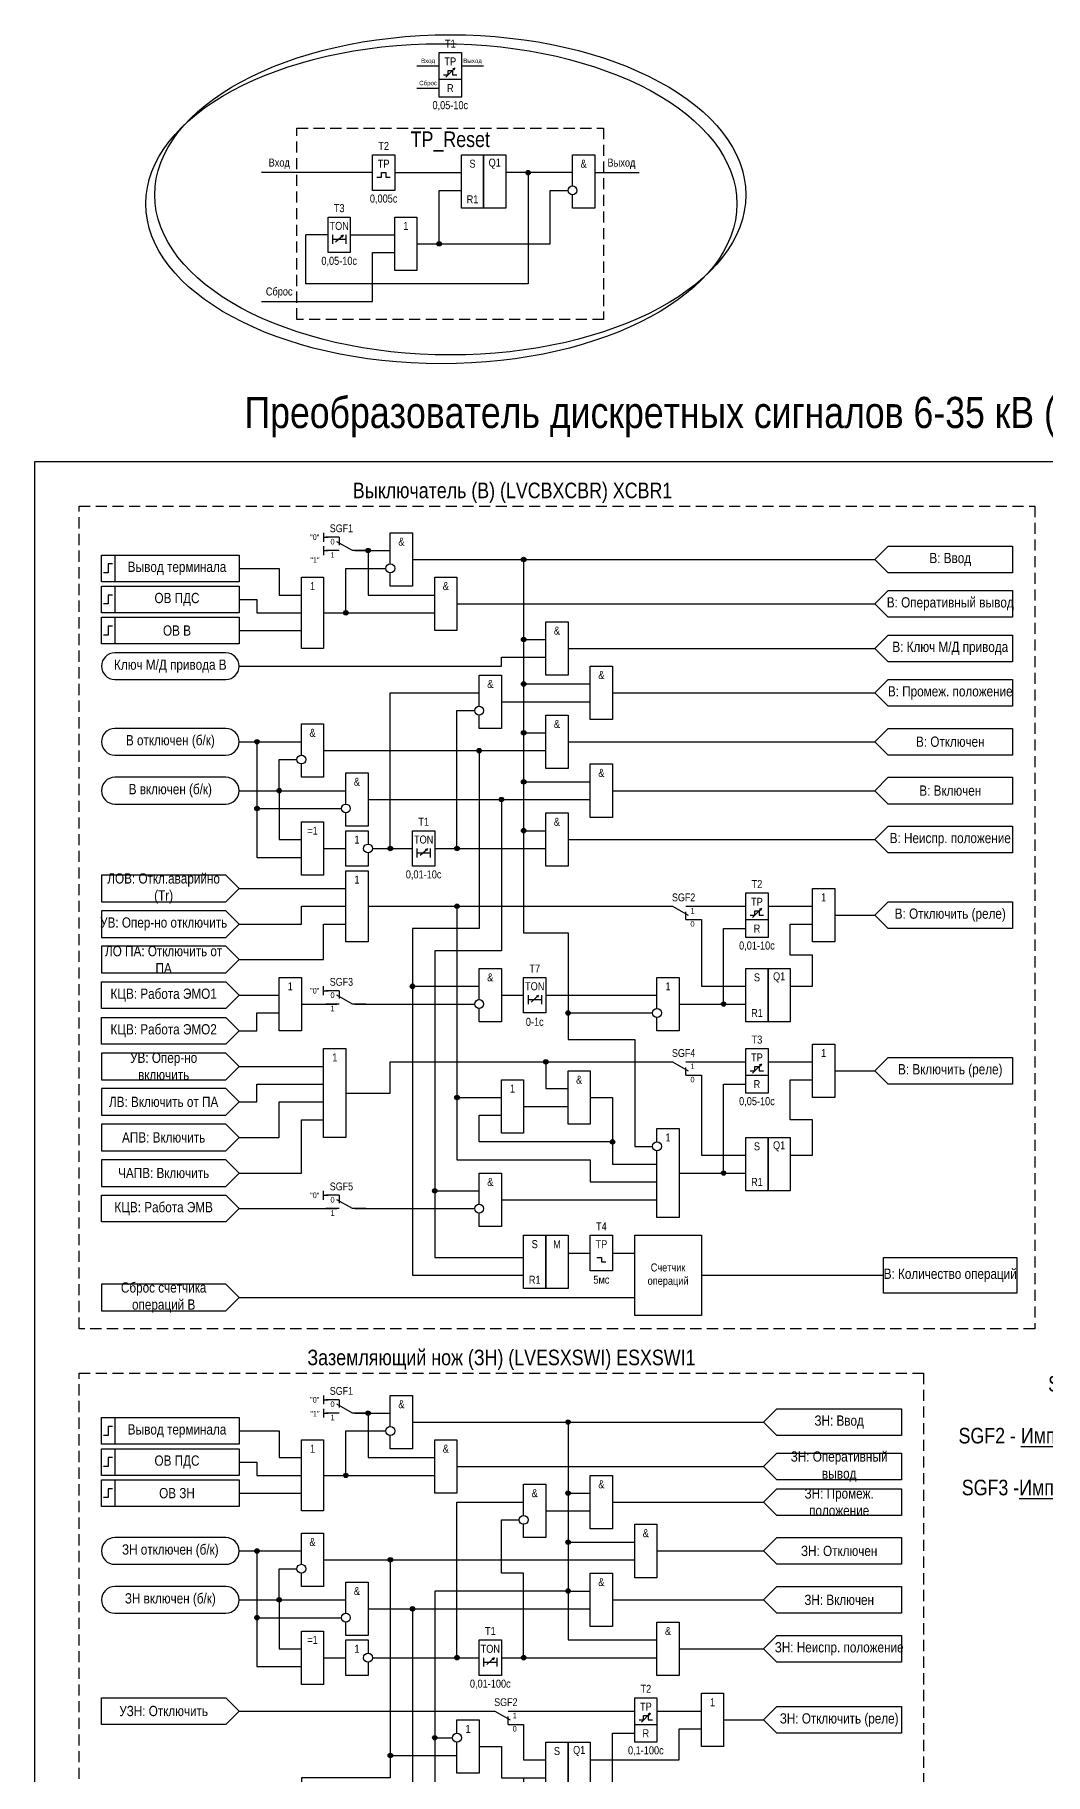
# Model space of a CAD drawing. Header units: millimetres. Extents: x -7300 to 495, y 0 to 1179.
# Drawn here: x -6825 to -6597.6, y 589.8 to 981 of the extents above; entities that cross this region are included whole.
import ezdxf
from ezdxf.enums import TextEntityAlignment as Align

# ---------------------------------------------------------------- set-up
doc = ezdxf.new("R2010")
doc.units = ezdxf.units.MM
doc.linetypes.add('штриховая2', pattern=[0.375, 0.25, -0.125])
doc.layers.add('TEXT', color=7, linetype='Continuous', lineweight=25)
doc.layers.add('Основная', color=7, linetype='Continuous')
doc.styles.add('2.5_Gost_RD', font='ARIALN.TTF', dxfattribs={"height": 2.5})
doc.styles.add('3.5_Gost_RD', font='ARIALN.TTF', dxfattribs={"height": 3.5})
doc.styles.add('Вывод', font='ARIALN.TTF', dxfattribs={"height": 2.5})
doc.styles.add('Компонент', font='ARIALN.TTF', dxfattribs={"height": 3.5})

# ---------------------------------------------------------------- blocks, each defined once
blk = doc.blocks.new('Точка')
at = {"ltscale": 100}
h = blk.add_hatch(color=256, dxfattribs=at)
h.dxf.hatch_style = 1
edge = h.paths.add_edge_path()
edge.add_arc((0, 0), 0.5, 0, 360)
blk.add_circle((0, 0), 0.5, dxfattribs=at)
blk = doc.blocks.new('*U958')
at = {"layer": 'Основная', "color": 0}
blk.add_line((0, 0), (7, 4), dxfattribs=at)
at = {"layer": 'Основная', "ltscale": 0.35}
blk.add_line((6, 6), (6, 2.5), dxfattribs=at)
blk = doc.blocks.new('*U985')
at = {"layer": 'Основная', "color": 0}
for p, q in [((-3, 6), (-9, 6)), ((-3, 0), (-9, 0)), ((9, 0), (3, 0))]:
    blk.add_line(p, q, dxfattribs=at)
at = {"layer": 'Основная', "ltscale": 0.25, "xscale": -1}
blk.add_blockref('*U958', (3, 0), dxfattribs=at)
at = {"layer": 'Основная'}
for tag, height, style, p in [('ОУ', 3.5, 'Компонент', (-2, 10)), ('В1', 2.5, 'Вывод', (-14, 6)), ('В2', 2.5, 'Вывод', (-6, 4)), ('В3', 2.5, 'Вывод', (-6, -2))]:
    blk.add_attdef(tag, text='', height=height, dxfattribs=dict(at, style=style)).set_placement(p, align=Align.MIDDLE_CENTER)
blk = doc.blocks.new('*U1049')
at = {"layer": 'Основная', "color": 0}
for p, q in [((-9, 0), (-3, 0)), ((3, 6), (9, 6)), ((3, 0), (9, 0))]:
    blk.add_line(p, q, dxfattribs=at)
at = {"layer": 'Основная', "ltscale": 0.25}
blk.add_blockref('*U958', (-3, 0), dxfattribs=at)
at = {"layer": 'Основная'}
for tag, height, style, p in [('В2', 2.5, 'Вывод', (6, 8)), ('В3', 2.5, 'Вывод', (6, 2)), ('В1', 2.5, 'Вывод', (14, 6)), ('ОУ', 3.5, 'Компонент', (2, -4))]:
    blk.add_attdef(tag, text='', height=height, dxfattribs=dict(at, style=style)).set_placement(p, align=Align.MIDDLE_CENTER)
blk = doc.blocks.new('*U1050')
at = {"layer": 'Основная', "color": 0}
for p, q in [((-9, 0), (-3, 0)), ((3, 6), (9, 6)), ((3, 0), (9, 0))]:
    blk.add_line(p, q, dxfattribs=at)
at = {"layer": 'Основная', "ltscale": 0.25}
blk.add_blockref('*U958', (-3, 0), dxfattribs=at)
at = {"layer": 'Основная'}
for tag, height, style, p in [('В2', 2.5, 'Вывод', (6, 8)), ('В3', 2.5, 'Вывод', (6, 2)), ('В1', 2.5, 'Вывод', (14, 6)), ('ОУ', 3.5, 'Компонент', (2, -4))]:
    blk.add_attdef(tag, text='', height=height, dxfattribs=dict(at, style=style)).set_placement(p, align=Align.MIDDLE_CENTER)

msp = doc.modelspace()

# ---------------------------------------------------------------- linework, layer by layer
at = {"ltscale": 100}
for p, q in [((-6732.5, 971.5), (-6730.5, 973.5)), ((-6730.5, 973.5), (-6731.01, 973.25)), ((-6730.5, 973.5), (-6730.74, 973.02)), ((-6729, 974), (-6724, 974)), ((-6749, 950), (-6774, 950)), ((-6744, 950), (-6729, 950)), ((-6704, 950), (-6719, 950)), ((-6714, 950), (-6714, 925)), ((-6699, 950), (-6689, 950)), ((-6734, 934), (-6734, 946)), ((-6734, 946), (-6729, 946)), ((-6709, 934), (-6709, 946)), ((-6709, 946), (-6705, 946)), ((-6759, 936), (-6764, 936)), ((-6764, 925), (-6764, 936)), ((-6754, 936), (-6754, 936)), ((-6754, 936), (-6744, 936)), ((-6739, 934), (-6709, 934)), ((-6714, 925), (-6764, 925)), ((-6760, 869), (-6760, 867)), ((-6760, 868), (-6759, 868)), ((-6760, 866), (-6760, 864)), ((-6760, 865), (-6759, 865)), ((-6735, 855), (-6735, 855)), ((-6765, 851), (-6765, 851)), ((-6710, 845), (-6710, 845)), ((-6700, 835), (-6700, 835)), ((-6710, 824), (-6710, 824)), ((-6700, 813), (-6700, 813)), ((-6710, 802), (-6710, 802)), ((-6735, 798), (-6735, 798)), ((-6663.5, 782.5), (-6661.5, 784.5)), ((-6661.5, 784.5), (-6662.01, 784.25)), ((-6661.5, 784.5), (-6661.74, 784.02)), ((-6760, 765), (-6760, 767)), ((-6760, 766), (-6759, 766)), ((-6710, 765), (-6710, 765)), ((-6663.5, 747.5), (-6661.5, 749.5)), ((-6661.5, 749.5), (-6662.01, 749.25)), ((-6661.5, 749.5), (-6661.74, 749.02)), ((-6760, 719), (-6760, 721)), ((-6760, 720), (-6759, 720)), ((-6779, 717), (-6757, 717)), ((-6753, 717), (-6726, 717)), ((-6760, 675), (-6760, 673)), ((-6760, 674), (-6759, 674)), ((-6760, 672), (-6760, 670)), ((-6760, 671), (-6759, 671)), ((-6735, 661), (-6735, 661)), ((-6765, 657), (-6765, 657)), ((-6720, 616), (-6720, 616)), ((-6688.5, 601.5), (-6686.5, 603.5)), ((-6686.5, 603.5), (-6687.01, 603.25)), ((-6686.5, 603.5), (-6686.74, 603.02))]:
    msp.add_line(p, q, dxfattribs=at)
at = {"color": 3, "ltscale": 100}
msp.add_line((-6739, 969), (-6734, 969), dxfattribs=at)
at = {"color": 7, "ltscale": 100}
for p, q in [((-6757.3, 934.46), (-6755.63, 935.95)), ((-6755.63, 935.95), (-6756.15, 935.73)), ((-6755.63, 935.95), (-6755.89, 935.48)), ((-6738.3, 796.46), (-6736.63, 797.95)), ((-6736.63, 797.95), (-6737.15, 797.73)), ((-6736.63, 797.95), (-6736.89, 797.48)), ((-6713.3, 763.46), (-6711.63, 764.95)), ((-6711.63, 764.95), (-6712.15, 764.73)), ((-6711.63, 764.95), (-6711.89, 764.48)), ((-6723.3, 614.46), (-6721.63, 615.95)), ((-6721.63, 615.95), (-6722.15, 615.73)), ((-6721.63, 615.95), (-6721.89, 615.48))]:
    msp.add_line(p, q, dxfattribs=at)
at = {"color": 6, "ltscale": 100}
msp.add_line((-6697.5, 705), (-6696.5, 705), dxfattribs=at)
at = {"ltscale": 100}
for points in [[(-6734, 977), (-6729, 977), (-6729, 967), (-6734, 967)], [(-6734, 971), (-6729, 971), (-6729, 967), (-6734, 967)], [(-6749, 954), (-6744, 954), (-6744, 946), (-6749, 946)], [(-6729, 954), (-6724, 954), (-6724, 942), (-6729, 942)], [(-6724, 954), (-6719, 954), (-6719, 942), (-6724, 942)], [(-6759, 940), (-6754, 940), (-6754, 932), (-6759, 932)], [(-6744, 940), (-6739, 940), (-6739, 928), (-6744, 928)], [(-6810, 864), (-6807, 864), (-6807, 858), (-6810, 858)], [(-6810, 864), (-6779, 864), (-6779, 858), (-6810, 858)], [(-6810, 857), (-6807, 857), (-6807, 851), (-6810, 851)], [(-6810, 857), (-6779, 857), (-6779, 851), (-6810, 851)], [(-6765, 859), (-6760, 859), (-6760, 843), (-6765, 843)], [(-6735, 859), (-6730, 859), (-6730, 847), (-6735, 847)], [(-6810, 850), (-6807, 850), (-6807, 844), (-6810, 844)], [(-6810, 850), (-6779, 850), (-6779, 844), (-6810, 844)], [(-6710, 849), (-6705, 849), (-6705, 837), (-6710, 837)], [(-6700, 839), (-6695, 839), (-6695, 827), (-6700, 827)], [(-6710, 828), (-6705, 828), (-6705, 816), (-6710, 816)], [(-6700, 817), (-6695, 817), (-6695, 805), (-6700, 805)], [(-6710, 806), (-6705, 806), (-6705, 794), (-6710, 794)], [(-6765, 804), (-6760, 804), (-6760, 792), (-6765, 792)], [(-6740, 802), (-6735, 802), (-6735, 794), (-6740, 794)], [(-6810, 792), (-6810, 786), (-6782, 786), (-6779, 789), (-6782, 792)], [(-6755, 793), (-6750, 793), (-6750, 777), (-6755, 777)], [(-6665, 788), (-6660, 788), (-6660, 778), (-6665, 778)], [(-6650, 789), (-6645, 789), (-6645, 777), (-6650, 777)], [(-6810, 784), (-6810, 778), (-6782, 778), (-6779, 781), (-6782, 784)], [(-6665, 782), (-6660, 782), (-6660, 778), (-6665, 778)], [(-6810, 776), (-6810, 770), (-6782, 770), (-6779, 773), (-6782, 776)], [(-6665, 771), (-6660, 771), (-6660, 759), (-6665, 759)], [(-6660, 771), (-6655, 771), (-6655, 759), (-6660, 759)], [(-6810, 768), (-6782, 768), (-6779, 765), (-6782, 762), (-6810, 762)], [(-6770, 769), (-6765, 769), (-6765, 757), (-6770, 757)], [(-6715, 769), (-6710, 769), (-6710, 761), (-6715, 761)], [(-6810, 760), (-6782, 760), (-6779, 757), (-6782, 754), (-6810, 754)], [(-6810, 752), (-6810, 746), (-6782, 746), (-6779, 749), (-6782, 752)], [(-6760, 753), (-6755, 753), (-6755, 733), (-6760, 733)], [(-6665, 753), (-6660, 753), (-6660, 743), (-6665, 743)], [(-6650, 754), (-6645, 754), (-6645, 742), (-6650, 742)], [(-6705, 748), (-6700, 748), (-6700, 736), (-6705, 736)], [(-6810, 744), (-6810, 738), (-6782, 738), (-6779, 741), (-6782, 744)], [(-6720, 746), (-6715, 746), (-6715, 734), (-6720, 734)], [(-6665, 747), (-6660, 747), (-6660, 743), (-6665, 743)], [(-6810, 736), (-6810, 730), (-6782, 730), (-6779, 733), (-6782, 736)], [(-6665, 733), (-6660, 733), (-6660, 721), (-6665, 721)], [(-6660, 733), (-6655, 733), (-6655, 721), (-6660, 721)], [(-6810, 728), (-6810, 722), (-6782, 722), (-6779, 725), (-6782, 728)], [(-6810, 720), (-6782, 720), (-6779, 717), (-6782, 714), (-6810, 714)], [(-6810, 670), (-6807, 670), (-6807, 664), (-6810, 664)], [(-6810, 670), (-6779, 670), (-6779, 664), (-6810, 664)], [(-6810, 663), (-6807, 663), (-6807, 657), (-6810, 657)], [(-6810, 663), (-6779, 663), (-6779, 657), (-6810, 657)], [(-6765, 665), (-6760, 665), (-6760, 649), (-6765, 649)], [(-6735, 665), (-6730, 665), (-6730, 653), (-6735, 653)], [(-6810, 656), (-6807, 656), (-6807, 650), (-6810, 650)], [(-6810, 656), (-6779, 656), (-6779, 650), (-6810, 650)], [(-6700, 657), (-6695, 657), (-6695, 645), (-6700, 645)], [(-6690, 646), (-6685, 646), (-6685, 634), (-6690, 634)], [(-6700, 635), (-6695, 635), (-6695, 623), (-6700, 623)], [(-6685, 624), (-6680, 624), (-6680, 612), (-6685, 612)], [(-6765, 622), (-6760, 622), (-6760, 610), (-6765, 610)], [(-6725, 620), (-6720, 620), (-6720, 612), (-6725, 612)], [(-6810, 607), (-6782, 607), (-6779, 604), (-6782, 601), (-6810, 601)], [(-6690, 607), (-6685, 607), (-6685, 597), (-6690, 597)], [(-6675, 608), (-6670, 608), (-6670, 596), (-6675, 596)], [(-6690, 601), (-6685, 601), (-6685, 597), (-6690, 597)], [(-6710, 597), (-6705, 597), (-6705, 585), (-6710, 585)], [(-6705, 597), (-6700, 597), (-6700, 585), (-6705, 585)]]:
    msp.add_lwpolyline(points, close=True, dxfattribs=at)
for points in [[(-6739, 974), (-6734, 974)], [(-6733, 972), (-6732, 972), (-6732, 973), (-6731, 973), (-6731, 972), (-6730, 972)], [(-6704, 947), (-6704, 954), (-6699, 954), (-6699, 942), (-6704, 942), (-6704, 945)], [(-6748, 949), (-6747, 949), (-6747, 950), (-6746, 950), (-6746, 949), (-6745, 949)], [(-6758, 936), (-6758, 934)], [(-6758, 935), (-6755, 935)], [(-6755, 936), (-6755, 934)], [(-6774, 921), (-6749, 921), (-6749, 932), (-6744, 932)], [(-6745, 862), (-6745, 869), (-6740, 869), (-6740, 857), (-6745, 857), (-6745, 860)], [(-6753, 865), (-6745, 865)], [(-6753, 865), (-6750, 865), (-6750, 855), (-6735, 855)], [(-6636, 863), (-6633, 866), (-6605, 866), (-6605, 860), (-6633, 860), (-6636, 863)], [(-6779, 861), (-6770, 861), (-6770, 855), (-6765, 855)], [(-6760, 851), (-6755, 851), (-6755, 861), (-6746, 861)], [(-6740, 863), (-6636, 863)], [(-6740, 863), (-6715, 863), (-6715, 845), (-6710, 845)], [(-6740, 863), (-6715, 863), (-6715, 835), (-6700, 835)], [(-6740, 863), (-6715, 863), (-6715, 824), (-6710, 824)], [(-6740, 863), (-6715, 863), (-6715, 813), (-6700, 813)], [(-6740, 863), (-6715, 863), (-6715, 802), (-6710, 802)], [(-6740, 863), (-6715, 863), (-6715, 779), (-6705, 779), (-6705, 761), (-6686, 761)], [(-6740, 863), (-6715, 863), (-6715, 779), (-6715, 779), (-6705, 779), (-6705, 755), (-6690, 755), (-6690, 731), (-6686, 731)], [(-6779, 854), (-6775, 854), (-6775, 851), (-6765, 851)], [(-6730, 853), (-6636, 853)], [(-6636, 853), (-6633, 856), (-6605, 856), (-6605, 850), (-6633, 850), (-6636, 853)], [(-6760, 851), (-6735, 851)], [(-6779, 847), (-6765, 847)], [(-6636, 843), (-6633, 846), (-6605, 846), (-6605, 840), (-6633, 840), (-6636, 843)], [(-6705, 843), (-6636, 843)], [(-6779, 839), (-6720, 839), (-6720, 841), (-6710, 841)], [(-6725, 830), (-6725, 837), (-6720, 837), (-6720, 825), (-6725, 825), (-6725, 828)], [(-6636, 833), (-6633, 836), (-6605, 836), (-6605, 830), (-6633, 830), (-6636, 833)], [(-6749, 798), (-6745, 798), (-6745, 833), (-6725, 833)], [(-6720, 831), (-6700, 831)], [(-6695, 833), (-6636, 833)], [(-6765, 819), (-6765, 826), (-6760, 826), (-6760, 814), (-6765, 814), (-6765, 817)], [(-6735, 798), (-6730, 798), (-6730, 829), (-6726, 829)], [(-6779, 822), (-6765, 822)], [(-6779, 822), (-6775, 822), (-6775, 807), (-6756, 807)], [(-6779, 822), (-6775, 822), (-6775, 796), (-6765, 796)], [(-6705, 822), (-6636, 822)], [(-6636, 822), (-6633, 825), (-6605, 825), (-6605, 819), (-6633, 819), (-6636, 822)], [(-6779, 811), (-6770, 811), (-6770, 818), (-6766, 818)], [(-6760, 820), (-6710, 820)], [(-6760, 820), (-6725, 820), (-6725, 780), (-6740, 780), (-6740, 767), (-6725, 767)], [(-6755, 808), (-6755, 815), (-6750, 815), (-6750, 803), (-6755, 803), (-6755, 806)], [(-6636, 811), (-6633, 814), (-6605, 814), (-6605, 808), (-6633, 808), (-6636, 811)], [(-6779, 811), (-6755, 811)], [(-6779, 811), (-6770, 811), (-6770, 800), (-6765, 800)], [(-6695, 811), (-6636, 811)], [(-6750, 809), (-6700, 809)], [(-6750, 809), (-6720, 809), (-6720, 775), (-6735, 775), (-6735, 721), (-6725, 721)], [(-6750, 797), (-6750, 794), (-6755, 794), (-6755, 802), (-6750, 802), (-6750, 799)], [(-6636, 800), (-6633, 803), (-6605, 803), (-6605, 797), (-6633, 797), (-6636, 800)], [(-6705, 800), (-6636, 800)], [(-6760, 798), (-6755, 798)], [(-6749, 798), (-6740, 798)], [(-6739, 798), (-6739, 796)], [(-6739, 797), (-6736, 797)], [(-6736, 798), (-6736, 796)], [(-6735, 798), (-6710, 798)], [(-6779, 789), (-6755, 789)], [(-6779, 781), (-6765, 781), (-6765, 785), (-6755, 785)], [(-6750, 785), (-6730, 785), (-6730, 742), (-6720, 742)], [(-6750, 785), (-6682, 785)], [(-6750, 785), (-6730, 785), (-6730, 728), (-6700, 728), (-6700, 723), (-6685, 723)], [(-6678, 785), (-6665, 785)], [(-6664, 783), (-6663, 783), (-6663, 784), (-6662, 784), (-6662, 783), (-6661, 783)], [(-6660, 785), (-6650, 785)], [(-6645, 783), (-6636, 783)], [(-6636, 783), (-6633, 786), (-6605, 786), (-6605, 780), (-6633, 780), (-6636, 783)], [(-6779, 773), (-6760, 773), (-6760, 781), (-6755, 781)], [(-6680, 763), (-6670, 763), (-6670, 780), (-6665, 780)], [(-6678, 782), (-6675, 782), (-6675, 767), (-6665, 767)], [(-6655, 767), (-6650, 767), (-6650, 774), (-6655, 774), (-6655, 781), (-6650, 781)], [(-6725, 764), (-6725, 771), (-6720, 771), (-6720, 759), (-6725, 759), (-6725, 762)], [(-6685, 762), (-6685, 769), (-6680, 769), (-6680, 757), (-6685, 757), (-6685, 760)], [(-6779, 765), (-6770, 765)], [(-6765, 763), (-6757, 763)], [(-6753, 763), (-6726, 763)], [(-6720, 765), (-6715, 765)], [(-6714, 765), (-6714, 763)], [(-6714, 764), (-6711, 764)], [(-6711, 765), (-6711, 763)], [(-6710, 765), (-6685, 765)], [(-6680, 763), (-6665, 763)], [(-6779, 757), (-6775, 757), (-6775, 761), (-6770, 761)], [(-6779, 749), (-6760, 749)], [(-6755, 743), (-6745, 743), (-6745, 750), (-6710, 750), (-6710, 744), (-6705, 744)], [(-6755, 743), (-6745, 743), (-6745, 750), (-6682, 750)], [(-6678, 750), (-6665, 750)], [(-6664, 748), (-6663, 748), (-6663, 749), (-6662, 749), (-6662, 748), (-6661, 748)], [(-6660, 750), (-6650, 750)], [(-6645, 748), (-6636, 748)], [(-6636, 748), (-6633, 751), (-6605, 751), (-6605, 745), (-6633, 745), (-6636, 748)], [(-6779, 741), (-6775, 741), (-6775, 745), (-6760, 745)], [(-6680, 725), (-6670, 725), (-6670, 745), (-6665, 745)], [(-6678, 747), (-6675, 747), (-6675, 729), (-6665, 729)], [(-6655, 729), (-6650, 729), (-6650, 737), (-6655, 737), (-6655, 746), (-6650, 746)], [(-6779, 733), (-6770, 733), (-6770, 741), (-6760, 741)], [(-6700, 742), (-6695, 742), (-6695, 732), (-6725, 732), (-6725, 738), (-6720, 738)], [(-6715, 740), (-6705, 740)], [(-6700, 742), (-6695, 742), (-6695, 727), (-6685, 727)], [(-6779, 725), (-6765, 725), (-6765, 737), (-6760, 737)], [(-6685, 732), (-6685, 735), (-6680, 735), (-6680, 715), (-6685, 715), (-6685, 730)], [(-6725, 718), (-6725, 725), (-6720, 725), (-6720, 713), (-6725, 713), (-6725, 716)], [(-6680, 725), (-6665, 725)], [(-6720, 719), (-6685, 719)], [(-6745, 668), (-6745, 675), (-6740, 675), (-6740, 663), (-6745, 663), (-6745, 666)], [(-6753, 671), (-6745, 671)], [(-6753, 671), (-6750, 671), (-6750, 661), (-6735, 661)], [(-6740, 669), (-6661, 669)], [(-6740, 669), (-6705, 669), (-6705, 653), (-6700, 653)], [(-6740, 669), (-6705, 669), (-6705, 642), (-6690, 642)], [(-6740, 669), (-6705, 669), (-6705, 631), (-6700, 631)], [(-6740, 669), (-6705, 669), (-6705, 620), (-6685, 620)], [(-6740, 669), (-6705, 669), (-6705, 631), (-6735, 631), (-6735, 570), (-6731, 570)], [(-6740, 669), (-6705, 669), (-6705, 631), (-6735, 631), (-6735, 598), (-6731, 598)], [(-6661, 669), (-6658, 672), (-6630, 672), (-6630, 666), (-6658, 666), (-6661, 669)], [(-6779, 667), (-6770, 667), (-6770, 661), (-6765, 661)], [(-6760, 657), (-6755, 657), (-6755, 667), (-6746, 667)], [(-6661, 659), (-6658, 662), (-6630, 662), (-6630, 656), (-6658, 656), (-6661, 659)], [(-6779, 660), (-6775, 660), (-6775, 657), (-6765, 657)], [(-6730, 659), (-6661, 659)], [(-6760, 657), (-6735, 657)], [(-6715, 648), (-6715, 655), (-6710, 655), (-6710, 643), (-6715, 643), (-6715, 646)], [(-6661, 651), (-6658, 654), (-6630, 654), (-6630, 648), (-6658, 648), (-6661, 651)], [(-6779, 653), (-6765, 653)], [(-6749, 616), (-6730, 616), (-6730, 651), (-6715, 651)], [(-6695, 651), (-6661, 651)], [(-6720, 616), (-6715, 616), (-6715, 635), (-6720, 635), (-6720, 647), (-6716, 647)], [(-6710, 649), (-6700, 649)], [(-6765, 637), (-6765, 644), (-6760, 644), (-6760, 632), (-6765, 632), (-6765, 635)], [(-6661, 640), (-6658, 643), (-6630, 643), (-6630, 637), (-6658, 637), (-6661, 640)], [(-6779, 640), (-6765, 640)], [(-6779, 640), (-6775, 640), (-6775, 625), (-6756, 625)], [(-6779, 640), (-6775, 640), (-6775, 614), (-6765, 614)], [(-6760, 638), (-6690, 638)], [(-6760, 638), (-6745, 638), (-6745, 594), (-6730, 594), (-6730, 594)], [(-6685, 640), (-6661, 640)], [(-6779, 629), (-6770, 629), (-6770, 636), (-6766, 636)], [(-6755, 626), (-6755, 633), (-6750, 633), (-6750, 621), (-6755, 621), (-6755, 624)], [(-6661, 629), (-6658, 632), (-6630, 632), (-6630, 626), (-6658, 626), (-6661, 629)], [(-6779, 629), (-6755, 629)], [(-6779, 629), (-6770, 629), (-6770, 618), (-6765, 618)], [(-6750, 627), (-6740, 627), (-6740, 584), (-6760, 584), (-6760, 566), (-6730, 566)], [(-6750, 627), (-6700, 627)], [(-6695, 629), (-6661, 629)], [(-6750, 615), (-6750, 612), (-6755, 612), (-6755, 620), (-6750, 620), (-6750, 617)], [(-6661, 618), (-6658, 621), (-6630, 621), (-6630, 615), (-6658, 615), (-6661, 618)], [(-6760, 616), (-6755, 616)], [(-6749, 616), (-6725, 616)], [(-6724, 616), (-6724, 614)], [(-6724, 615), (-6721, 615)], [(-6721, 616), (-6721, 614)], [(-6720, 616), (-6685, 616)], [(-6680, 618), (-6661, 618)], [(-6779, 604), (-6722, 604)], [(-6718, 604), (-6690, 604)], [(-6689, 602), (-6688, 602), (-6688, 603), (-6687, 603), (-6687, 602), (-6686, 602)], [(-6685, 604), (-6675, 604)], [(-6661, 602), (-6658, 605), (-6630, 605), (-6630, 599), (-6658, 599), (-6661, 602)], [(-6730, 599), (-6730, 602), (-6725, 602), (-6725, 590), (-6730, 590), (-6730, 597)], [(-6725, 596), (-6720, 596), (-6720, 589), (-6715, 589), (-6715, 583), (-6695, 583), (-6695, 599), (-6690, 599)], [(-6718, 601), (-6715, 601), (-6715, 593), (-6710, 593)], [(-6700, 593), (-6680, 593), (-6680, 600), (-6675, 600)], [(-6670, 602), (-6661, 602)], [(-6725, 596), (-6720, 596), (-6720, 589), (-6710, 589)]]:
    msp.add_lwpolyline(points, dxfattribs=at)
at = {"linetype": 'штриховая2', "ltscale": 10}
for points in [[(-6766, 960), (-6697, 960), (-6697, 917), (-6766, 917)], [(-6600, 690), (-6815, 690), (-6815, 875), (-6600, 875)], [(-6625, 540), (-6815, 540), (-6815, 680), (-6625, 680)]]:
    msp.add_lwpolyline(points, close=True, dxfattribs=at)
at = {"color": 3, "ltscale": 100}
msp.add_lwpolyline([(-6825, 885), (-6475, 885), (-6475, 0), (-6825, 0)], close=True, dxfattribs=at)
at = {"lineweight": 30, "ltscale": 100}
for points in [[(-6807.5, 862), (-6808.5, 862), (-6808.5, 860), (-6809.5, 860)], [(-6807.5, 855), (-6808.5, 855), (-6808.5, 853), (-6809.5, 853)], [(-6807.5, 848), (-6808.5, 848), (-6808.5, 846), (-6809.5, 846)], [(-6807.5, 668), (-6808.5, 668), (-6808.5, 666), (-6809.5, 666)], [(-6807.5, 661), (-6808.5, 661), (-6808.5, 659), (-6809.5, 659)], [(-6807.5, 654), (-6808.5, 654), (-6808.5, 652), (-6809.5, 652)]]:
    msp.add_lwpolyline(points, dxfattribs=at)
at = {"ltscale": 100}
for points in [[(-6807, 836), (-6782, 836, 1), (-6782, 842), (-6807, 842, 1)], [(-6807, 819), (-6782, 819, 1), (-6782, 825), (-6807, 825, 1)], [(-6807, 808), (-6782, 808, 1), (-6782, 814), (-6807, 814, 1)], [(-6807, 637), (-6782, 637, 1), (-6782, 643), (-6807, 643, 1)], [(-6807, 626), (-6782, 626, 1), (-6782, 632), (-6807, 632, 1)]]:
    msp.add_lwpolyline(points, format="xyb", close=True, dxfattribs=at)
at = {"color": 6, "ltscale": 100}
for points in [[(-6760, 820), (-6725, 820), (-6725, 780), (-6740, 780), (-6740, 767), (-6740, 767), (-6740, 702), (-6715, 702)], [(-6750, 809), (-6720, 809), (-6720, 775), (-6735, 775), (-6735, 706), (-6715, 706)], [(-6705, 707), (-6700, 707)], [(-6698.5, 706), (-6697.5, 706)], [(-6697.5, 706), (-6697.5, 705)], [(-6695, 707), (-6690, 707)], [(-6675, 702), (-6634, 702)], [(-6779, 697), (-6690, 697)], [(-6760, 638), (-6745, 638), (-6745, 589), (-6765, 589), (-6765, 552), (-6755, 552)], [(-6750, 627), (-6740, 627), (-6740, 584), (-6760, 584), (-6760, 556), (-6755, 556)]]:
    msp.add_lwpolyline(points, dxfattribs=at)
for points in [[(-6715, 711), (-6710, 711), (-6710, 699), (-6715, 699)], [(-6710, 711), (-6705, 711), (-6705, 699), (-6710, 699)], [(-6700, 711), (-6695, 711), (-6695, 703), (-6700, 703)], [(-6690, 711), (-6675, 711), (-6675, 693), (-6690, 693)], [(-6634, 706), (-6604, 706), (-6604, 698), (-6634, 698)], [(-6810, 700), (-6810, 694), (-6782, 694), (-6779, 697), (-6782, 700)]]:
    msp.add_lwpolyline(points, close=True, dxfattribs=at)
at = {"ltscale": 100}
for centre in [(-6704, 946), (-6725, 829), (-6765, 818), (-6755, 807), (-6685, 761), (-6685, 731), (-6715, 647), (-6765, 636), (-6755, 625), (-6730, 598)]:
    msp.add_circle(centre, 1, dxfattribs=at)
for centre in [(-6745, 861), (-6750, 798), (-6725, 763), (-6725, 717), (-6745, 667), (-6750, 616)]:
    msp.add_circle(centre, 1)
at = {"color": 3, "ltscale": 100}
for centre in [(-6733.5, 943), (-6731.5, 945)]:
    msp.add_ellipse(centre, major_axis=(-66.5, 0), ratio=0.541353, dxfattribs=at)

# ---------------------------------------------------------------- block references
at = {"color": 2, "ltscale": 100}
for p in [(-6714, 950), (-6734, 934), (-6775, 822), (-6725, 820), (-6770, 811), (-6775, 807), (-6720, 809), (-6745, 798), (-6730, 798), (-6775, 640), (-6745, 638), (-6770, 629), (-6740, 627), (-6775, 625), (-6730, 616), (-6715, 616), (-6745, 594)]:
    msp.add_blockref('Точка', p, dxfattribs=at)
at = {"ltscale": 100}
for p in [(-6750, 865), (-6715, 863), (-6755, 851), (-6715, 845), (-6715, 835), (-6715, 824), (-6715, 813), (-6715, 802), (-6730, 785), (-6740, 767), (-6670, 763), (-6705, 761), (-6710, 750), (-6730, 742), (-6695, 732), (-6670, 725), (-6735, 721), (-6750, 671), (-6705, 669), (-6755, 657), (-6705, 653), (-6705, 642), (-6705, 631), (-6735, 598)]:
    msp.add_blockref('Точка', p, dxfattribs=at)
at = {"ltscale": 100, "xscale": 0.5, "yscale": 0.5, "zscale": 0.5}
msp.add_blockref('*U985', (-6755, 763), dxfattribs=at).add_auto_attribs({'ОУ': 'SGF3', 'В1': '"0"', 'В2': '0', 'В3': '1'})
at = {"layer": 'Основная', "ltscale": 0.25, "xscale": 0.5, "yscale": 0.5, "zscale": 0.5}
for p, values in [((-6755, 865), {'ОУ': 'SGF1', 'В1': '"0"', 'В2': '0', 'В3': '1'}), ((-6755, 717), {'ОУ': 'SGF5', 'В1': '"0"', 'В2': '0', 'В3': '1'}), ((-6755, 671), {'ОУ': 'SGF1', 'В1': '"0"', 'В2': '0', 'В3': '1'})]:
    msp.add_blockref('*U985', p, dxfattribs=at).add_auto_attribs(values)
at = {"layer": 'Основная', "ltscale": 0.25}
ref = msp.add_blockref('*U1049', (-6680, 785), dxfattribs=dict(at, xscale=-0.5, yscale=0.5, zscale=0.5, rotation=180))
ref.add_attrib('ОУ', 'SGF2', dxfattribs={"height": 1.75, "style": 'Компонент'}).set_placement((-6679, 787), align=Align.MIDDLE_CENTER)
ref.add_attrib('В2', '0', dxfattribs={"height": 1.25, "style": 'Вывод'}).set_placement((-6677, 781.02), align=Align.MIDDLE_CENTER)
ref.add_attrib('В3', '1', dxfattribs={"height": 1.25, "style": 'Вывод'}).set_placement((-6677, 783.99), align=Align.MIDDLE_CENTER)
ref = msp.add_blockref('*U1049', (-6680, 750), dxfattribs=dict(at, xscale=-0.5, yscale=0.5, zscale=0.5, rotation=180))
ref.add_attrib('ОУ', 'SGF4', dxfattribs={"height": 1.75, "style": 'Компонент'}).set_placement((-6679, 752), align=Align.MIDDLE_CENTER)
ref.add_attrib('В2', '0', dxfattribs={"height": 1.25, "style": 'Вывод'}).set_placement((-6677, 746.02), align=Align.MIDDLE_CENTER)
ref.add_attrib('В3', '1', dxfattribs={"height": 1.25, "style": 'Вывод'}).set_placement((-6677, 748.99), align=Align.MIDDLE_CENTER)
ref = msp.add_blockref('*U1050', (-6720, 604), dxfattribs=dict(at, xscale=-0.5, yscale=0.5, zscale=0.5, rotation=180))
ref.add_attrib('ОУ', 'SGF2', dxfattribs={"height": 1.75, "style": 'Компонент'}).set_placement((-6719, 606), align=Align.MIDDLE_CENTER)
ref.add_attrib('В2', '0', dxfattribs={"height": 1.25, "style": 'Вывод'}).set_placement((-6717, 600.02), align=Align.MIDDLE_CENTER)
ref.add_attrib('В3', '1', dxfattribs={"height": 1.25, "style": 'Вывод'}).set_placement((-6717, 602.99), align=Align.MIDDLE_CENTER)

# ---------------------------------------------------------------- texts
at = {"ltscale": 100, "attachment_point": 5}
for s, insert, char_height, width, style in [('T1', (-6731.5, 979), 1.8, 5, '2.5_Gost_RD'), ('Вход', (-6736.5, 975), 1, 5, '2.5_Gost_RD'), ('TP', (-6731.5, 975), 1.8, 5, '2.5_Gost_RD'), ('Выход', (-6726.5, 975), 1, 5, '2.5_Gost_RD'), ('Сброс', (-6736.5, 970), 1, 5, '2.5_Gost_RD'), ('R', (-6731.5, 969), 1.8, 5, '2.5_Gost_RD'), ('0,05-10с', (-6731.5, 965), 1.8, 5, '2.5_Gost_RD'), ('T2', (-6746.5, 956), 1.8, 5, '2.5_Gost_RD'), ('Вход', (-6770, 952), 1.8, 8, '2.5_Gost_RD'), ('TP', (-6746.5, 952), 1.8, 5, '2.5_Gost_RD'), ('S', (-6726.5, 952), 1.8, 5, '2.5_Gost_RD'), ('Q1', (-6721.5, 952), 1.8, 5, '2.5_Gost_RD'), ('&', (-6701.5, 952), 1.8, 5, '2.5_Gost_RD'), ('Выход', (-6693, 952), 1.8, 8, '2.5_Gost_RD'), ('T3', (-6756.5, 942), 1.8, 5, '2.5_Gost_RD'), ('0,005с', (-6746.5, 944), 1.8, 5, '2.5_Gost_RD'), ('R1', (-6726.5, 944), 1.8, 5, '2.5_Gost_RD'), ('TON', (-6756.5, 938), 1.8, 5, '2.5_Gost_RD'), ('1', (-6741.5, 938), 1.8, 5, '2.5_Gost_RD'), ('0,05-10с', (-6756.5, 930), 1.8, 5, '2.5_Gost_RD'), ('Сброс', (-6770, 923), 1.8, 8, '2.5_Gost_RD'), ('{\\C3;Преобразователь дискретных сигналов 6-35 кВ (ПДС 6-35 кВ) (IO)}', (-6654, 895), 7, 340, '3.5_Gost_RD'), ('&', (-6742.5, 867), 1.8, 5, '2.5_Gost_RD'), ('В: Ввод', (-6619, 863), 2.3, 28, '2.5_Gost_RD'), ('1', (-6762.5, 857), 1.8, 5, '2.5_Gost_RD'), ('&', (-6732.5, 857), 1.8, 5, '2.5_Gost_RD'), ('В: Оперативный вывод', (-6619, 853), 2.3, 28, '2.5_Gost_RD'), ('&', (-6707.5, 847), 1.8, 5, '2.5_Gost_RD'), ('&', (-6697.5, 837), 1.8, 5, '2.5_Gost_RD'), ('&', (-6722.5, 835), 1.8, 5, '2.5_Gost_RD'), ('&', (-6707.5, 826), 1.8, 5, '2.5_Gost_RD'), ('&', (-6762.5, 824), 1.8, 5, '2.5_Gost_RD'), ('&', (-6752.5, 813), 1.8, 5, '2.5_Gost_RD'), ('&', (-6697.5, 815), 1.8, 5, '2.5_Gost_RD'), ('=1', (-6762.5, 802), 1.8, 5, '2.5_Gost_RD'), ('T1', (-6737.5, 804), 1.8, 5, '2.5_Gost_RD'), ('&', (-6707.5, 804), 1.8, 5, '2.5_Gost_RD'), ('1', (-6752.5, 800), 1.8, 5, '2.5_Gost_RD'), ('TON', (-6737.5, 800), 1.8, 5, '2.5_Gost_RD'), ('1', (-6752.5, 791), 1.8, 5, '2.5_Gost_RD'), ('0,01-10с', (-6737.5, 792), 1.8, 5, '2.5_Gost_RD'), ('T2', (-6662.5, 790), 1.8, 5, '2.5_Gost_RD'), ('TP', (-6662.5, 786), 1.8, 5, '2.5_Gost_RD'), ('1', (-6647.5, 787), 1.8, 5, '2.5_Gost_RD'), ('R', (-6662.5, 780), 1.8, 5, '2.5_Gost_RD'), ('0,01-10с', (-6662.5, 776), 1.8, 5, '2.5_Gost_RD'), ('T7', (-6712.5, 771), 1.8, 5, '2.5_Gost_RD'), ('1', (-6767.5, 767), 1.8, 5, '2.5_Gost_RD'), ('&', (-6722.5, 769), 1.8, 5, '2.5_Gost_RD'), ('TON', (-6712.5, 767), 1.8, 5, '2.5_Gost_RD'), ('1', (-6682.5, 767), 1.8, 5, '2.5_Gost_RD'), ('S', (-6662.5, 769), 1.8, 5, '2.5_Gost_RD'), ('Q1', (-6657.5, 769), 1.8, 5, '2.5_Gost_RD'), ('0-1с', (-6712.5, 759), 1.8, 5, '2.5_Gost_RD'), ('R1', (-6662.5, 761), 1.8, 5, '2.5_Gost_RD'), ('T3', (-6662.5, 755), 1.8, 5, '2.5_Gost_RD'), ('1', (-6757.5, 751), 1.8, 5, '2.5_Gost_RD'), ('TP', (-6662.5, 751), 1.8, 5, '2.5_Gost_RD'), ('1', (-6647.5, 752), 1.8, 5, '2.5_Gost_RD'), ('1', (-6717.5, 744), 1.8, 5, '2.5_Gost_RD'), ('&', (-6702.5, 746), 1.8, 5, '2.5_Gost_RD'), ('R', (-6662.5, 745), 1.8, 5, '2.5_Gost_RD'), ('0,05-10с', (-6662.5, 741), 1.8, 5, '2.5_Gost_RD'), ('1', (-6682.5, 733), 1.8, 5, '2.5_Gost_RD'), ('S', (-6662.5, 731), 1.8, 5, '2.5_Gost_RD'), ('Q1', (-6657.5, 731), 1.8, 5, '2.5_Gost_RD'), ('&', (-6722.5, 723), 1.8, 5, '2.5_Gost_RD'), ('R1', (-6662.5, 723), 1.8, 5, '2.5_Gost_RD'), ('&', (-6742.5, 673), 1.8, 5, '2.5_Gost_RD'), ('ЗН: Ввод', (-6644, 669), 2.3, 28, '2.5_Gost_RD'), ('1', (-6762.5, 663), 1.8, 5, '2.5_Gost_RD'), ('&', (-6732.5, 663), 1.8, 5, '2.5_Gost_RD'), ('ЗН: Оперативный вывод', (-6644, 659), 2.3, 28, '2.5_Gost_RD'), ('&', (-6712.5, 653), 1.8, 5, '2.5_Gost_RD'), ('&', (-6697.5, 655), 1.8, 5, '2.5_Gost_RD'), ('ЗН: Промеж. положение', (-6644, 651), 2.3, 28, '2.5_Gost_RD'), ('ЗН отключен (б/к)', (-6794.5, 640), 2.3, 31, '2.5_Gost_RD'), ('&', (-6762.5, 642), 1.8, 5, '2.5_Gost_RD'), ('&', (-6687.5, 644), 1.8, 5, '2.5_Gost_RD'), ('ЗН: Отключен', (-6644, 640), 2.3, 28, '2.5_Gost_RD'), ('&', (-6697.5, 633), 1.8, 5, '2.5_Gost_RD'), ('ЗН включен (б/к)', (-6794.5, 629), 2.3, 31, '2.5_Gost_RD'), ('&', (-6752.5, 631), 1.8, 5, '2.5_Gost_RD'), ('ЗН: Включен', (-6644, 629), 2.3, 28, '2.5_Gost_RD'), ('T1', (-6722.5, 622), 1.8, 5, '2.5_Gost_RD'), ('&', (-6682.5, 622), 1.8, 5, '2.5_Gost_RD'), ('=1', (-6762.5, 620), 1.8, 5, '2.5_Gost_RD'), ('1', (-6752.5, 618), 1.8, 5, '2.5_Gost_RD'), ('TON', (-6722.5, 618), 1.8, 5, '2.5_Gost_RD'), ('ЗН: Неиспр. положение', (-6644, 618), 2.3, 28, '2.5_Gost_RD'), ('0,01-100с', (-6722.5, 610), 1.8, 5, '2.5_Gost_RD'), ('T2', (-6687.5, 609), 1.8, 5, '2.5_Gost_RD'), ('1', (-6672.5, 606), 1.8, 5, '2.5_Gost_RD'), ('УЗН: Отключить', (-6796, 604), 2.3, 28, '2.5_Gost_RD'), ('TP', (-6687.5, 605), 1.8, 5, '2.5_Gost_RD'), ('ЗН: Отключить (реле)', (-6644, 602), 2.3, 28, '2.5_Gost_RD'), ('1', (-6727.5, 600), 1.8, 5, '2.5_Gost_RD'), ('R', (-6687.5, 599), 1.8, 5, '2.5_Gost_RD'), ('S', (-6707.5, 595), 1.8, 5, '2.5_Gost_RD'), ('Q1', (-6702.5, 595), 1.8, 5, '2.5_Gost_RD'), ('0,1-100с', (-6687.5, 595), 1.8, 5, '2.5_Gost_RD')]:
    msp.add_mtext(s, dxfattribs=dict(at, insert=insert, char_height=char_height, width=width, style=style))
at = {"color": 30, "ltscale": 100, "char_height": 3.5, "attachment_point": 5, "style": '3.5_Gost_RD'}
for s, insert, width in [('{\\C3;ТР_Reset}', (-6731.5, 957), 69), ('Выключатель (В) (LVCBXCBR) {\\C6;XCBR1}', (-6717.5, 878), 185), ('Заземляющий нож (ЗН) (LVESXSWI) {\\C6;ESXSWI1}', (-6720, 683), 190), ('SGF1 - {\\LВвод_функции} - Ввод функции в работу \\P^I(Не предусмотрено/ Предусмотренно)\\PSGF2 - {\\LИмп_реж_вкл} - Импульсный режим команды "ЗН: Отключить ^I(реле)" (Не предусмотрено/ Предусмотренно)\\PSGF3 -{\\LИмп_реж_откл} - Импульсный режим команды "ЗН: Включить ^I(реле)" (Не предусмотрено/ Предусмотренно)', (-6552.5, 662.5), 135)]:
    msp.add_mtext(s, dxfattribs=dict(at, insert=insert, width=width))
at = {"color": 0, "ltscale": 100, "char_height": 2.3, "width": 28, "attachment_point": 5, "style": '2.5_Gost_RD'}
for s, insert in [('{\\C256;Вывод терминала}', (-6793, 861)), ('{\\C256;ОВ ПДС}', (-6793, 854)), ('{\\C256;ОВ В}', (-6793, 847)), ('{\\C256;Вывод терминала}', (-6793, 667)), ('{\\C256;ОВ ПДС}', (-6793, 660)), ('{\\C256;ОВ ЗН}', (-6793, 653))]:
    msp.add_mtext(s, dxfattribs=dict(at, insert=insert))
at = {"ltscale": 100, "char_height": 1.25, "attachment_point": 1, "style": '3.5_Gost_RD'}
for insert in [(-6763, 863.5), (-6763, 671.5)]:
    msp.add_mtext_dynamic_manual_height_columns('"1"', width=2, gutter_width=17.5, heights=[0], dxfattribs=dict(at, insert=insert))
at = {"color": 6, "ltscale": 100, "char_height": 1.8, "width": 5, "attachment_point": 5, "style": '2.5_Gost_RD'}
for s, insert in [('T4', (-6697.5, 713)), ('S', (-6712.5, 709)), ('М', (-6707.5, 709)), ('TP', (-6697.5, 709)), ('R1', (-6712.5, 701)), ('5мс', (-6697.5, 701))]:
    msp.add_mtext(s, dxfattribs=dict(at, insert=insert))
at = {"layer": 'TEXT', "color": 30, "ltscale": 100, "insert": (-6619, 843), "char_height": 2.3, "width": 28, "attachment_point": 5, "style": '2.5_Gost_RD'}
msp.add_mtext('{\\C256;В: Ключ М/Д привода}', dxfattribs=at)
at = {"layer": 'TEXT', "ltscale": 100, "char_height": 2.3, "attachment_point": 5, "style": '2.5_Gost_RD'}
for s, insert, width in [('Ключ М/Д привода В', (-6794.5, 839), 31), ('В: Промеж. положение', (-6619, 833), 28), ('В отключен (б/к)', (-6794.5, 822), 31), ('В: Отключен', (-6619, 822), 28), ('В включен (б/к)', (-6794.5, 811), 31), ('В: Включен', (-6619, 811), 28), ('В: Неиспр. положение', (-6619, 800), 28), ('ЛОВ: Откл.аварийно (Tr)', (-6796, 789), 28), ('УВ: Опер-но отключить', (-6796, 781), 28), ('В: Отключить (реле)', (-6619, 783), 28), ('ЛО ПА: Отключить от ПА', (-6796, 773), 28), ('КЦВ: Работа ЭМО1', (-6796, 765), 28), ('КЦВ: Работа ЭМО2', (-6796, 757), 28), ('УВ: Опер-но \\Pвключить', (-6796, 749), 28), ('В: Включить (реле)', (-6619, 748), 28), ('ЛВ: Включить от ПА', (-6796, 741), 28), ('АПВ: Включить', (-6796, 733), 28), ('ЧАПВ: Включить', (-6796, 725), 28), ('КЦВ: Работа ЭМВ', (-6796, 717), 28)]:
    msp.add_mtext(s, dxfattribs=dict(at, insert=insert, width=width))
at = {"layer": 'TEXT', "color": 6, "ltscale": 100, "attachment_point": 5, "style": '2.5_Gost_RD'}
for s, insert, char_height, width in [('Счетчик^Jопераций', (-6682.5, 702), 1.8, 15), ('Сброс счетчика операций В', (-6796, 697), 2.3, 28), ('В: Количество операций', (-6619, 702), 2.3, 30)]:
    msp.add_mtext(s, dxfattribs=dict(at, insert=insert, char_height=char_height, width=width))

doc.saveas('drawing.dxf')
